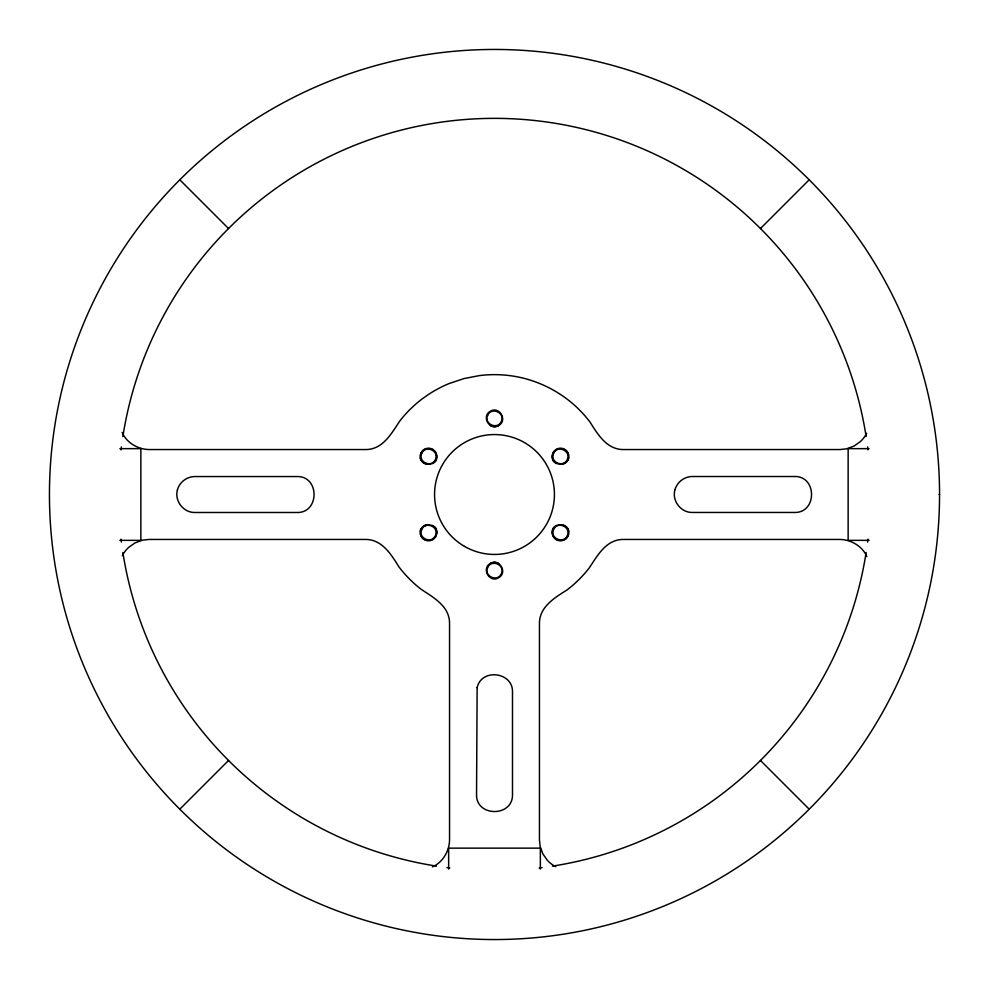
<?xml version="1.0" encoding="UTF-8"?>
<svg xmlns="http://www.w3.org/2000/svg" width="989" height="989" viewBox="0 0 989 989"><rect width="100%" height="100%" fill="white"/><g stroke="black" fill="none" stroke-linecap="round" stroke-linejoin="round"><path stroke-width="1.48" d="M436.087 459.193C438.943 453.333 432.453 446.608 426.444 448.462A8.444 8.444 0 0 0 421.438 452.332C413.934 466.425 441.403 468.798 436.087 453.704M552.913 529.807C550.057 535.667 556.547 542.392 562.556 540.538A8.444 8.444 0 0 0 567.562 536.668C575.066 522.575 547.597 520.202 552.913 535.296M436.087 535.296C441.403 520.202 413.934 522.575 421.438 536.668A8.444 8.444 0 0 0 426.444 540.538C432.453 542.38 438.943 535.667 436.087 529.807M552.913 453.704C547.597 468.798 575.066 466.425 567.562 452.332A8.444 8.444 0 0 0 562.556 448.462C556.547 446.62 550.057 453.333 552.913 459.193M432.7 539.697L435.729 536.668M179.8 809.2L228.546 760.454M760.454 228.546L809.2 179.8M553.271 452.332L556.3 449.303M432.7 463.569L435.729 460.577M553.271 528.423L556.3 525.431M498.641 425.505C508 420.56 499.321 405.577 490.359 411.239C481 416.221 489.666 431.179 498.641 425.505A8.233 8.233 0 0 1 490.371 425.505M490.359 563.495C481 568.44 489.679 583.423 498.641 577.761C508 572.779 499.334 557.821 490.359 563.495A8.233 8.233 0 0 1 498.629 563.495M432.403 866.871C442.849 862.371 449.365 851.109 449.55 839.896L449.55 624.121C450.069 606.467 433.677 597.653 421.017 589.209A120.658 120.658 0 0 1 399.012 566.969C391.063 554.31 381.766 538.832 364.607 539.45L148.857 539.45L142.329 540.204L134.986 542.936L128.595 547.424A29.954 29.954 0 0 0 122.302 555.719M561.801 464.311L564.534 463.569A8.196 8.196 0 0 0 568.551 457.858M427.199 524.689L424.466 525.431A8.271 8.271 0 0 0 420.449 531.118M119.879 448.647L140.858 448.647L140.858 540.353L119.879 540.353M869.121 448.647L848.142 448.647L848.142 540.353L869.121 540.353M939.13 494.5L939.55 494.5A445.05 445.05 0 0 0 271.975 109.074A445.05 445.05 0 0 0 271.975 879.926A445.05 445.05 0 0 0 939.55 494.5M427.199 464.311L424.466 463.569A8.196 8.196 0 0 1 420.449 457.858M561.801 524.689L564.534 525.431A8.271 8.271 0 0 1 568.551 531.118M553.271 460.577L556.3 463.569M432.7 525.431L435.729 528.423M553.271 536.668L556.3 539.697M179.8 179.8L228.546 228.546M760.454 760.454L809.2 809.2M432.7 449.303L435.729 452.332M866.871 556.597C862.371 546.151 851.109 539.635 839.896 539.45L624.121 539.45C606.467 538.931 597.653 555.323 589.209 567.983A120.658 120.658 0 0 1 566.969 589.988C554.31 597.937 538.832 607.234 539.45 624.393L539.45 840.143L540.204 846.671L542.936 854.014L547.424 860.405A29.942 29.942 0 0 0 555.719 866.698M122.129 432.403C126.592 442.751 137.694 449.253 148.795 449.55L364.879 449.55C382.533 450.069 391.347 433.677 399.791 421.017A120.658 120.658 0 0 1 422.031 399.012L428.447 394.487A120.633 120.633 0 0 1 449.216 383.522L464.076 378.552L479.48 375.585A120.374 120.374 0 0 1 518.508 377.069C536.458 380.753 553.469 388.64 567.983 399.791A120.658 120.658 0 0 1 589.988 422.031C597.937 434.69 607.234 450.168 624.393 449.55L840.143 449.55L846.671 448.796L854.014 446.064L860.405 441.576A29.954 29.954 0 0 0 866.698 433.281M540.353 869.121L540.353 848.142L448.647 848.142L448.647 869.121M424.466 539.697A8.271 8.271 0 0 1 420.449 533.973M420.449 455.027A8.196 8.196 0 0 1 424.417 449.365M568.551 533.973A8.271 8.271 0 0 1 564.534 539.697M564.583 449.365A8.196 8.196 0 0 1 568.551 455.027M867.959 539.153A376.117 376.117 0 0 1 867.588 542.108M866.129 552.455A376.117 376.117 0 0 1 552.455 866.129M542.108 867.588A376.117 376.117 0 0 1 539.153 867.959M449.847 867.959A376.117 376.117 0 0 1 446.892 867.588M436.545 866.129A376.117 376.117 0 0 1 122.871 552.455M121.412 542.108A376.117 376.117 0 0 1 121.041 539.153M121.041 449.847A376.117 376.117 0 0 1 121.412 446.892M122.871 436.545A376.117 376.117 0 0 1 866.129 436.545M867.588 446.892A376.117 376.117 0 0 1 867.959 449.847M177.427 489.852C174.287 500.793 183.373 512.71 194.771 512.487L296.725 512.487C319.806 513.39 319.818 475.635 296.725 476.55L194.771 476.55C186.834 476.587 179.504 482.187 177.427 489.852M674.918 489.827C671.778 500.768 680.865 512.685 692.275 512.45L794.229 512.45C817.31 513.353 817.297 475.622 794.229 476.513L692.275 476.513C684.314 476.537 677.032 482.175 674.918 489.827M477.143 687.627L476.55 794.229C475.647 817.31 513.378 817.297 512.487 794.229L512.487 692.275C513.415 672.05 481.482 667.859 477.143 687.627M421.648 453.568C417.766 462.32 432.057 468.242 435.494 459.304C439.376 450.551 425.097 444.642 421.648 453.568M421.648 529.696C417.766 538.449 432.057 544.358 435.494 535.432C439.376 526.68 425.097 520.758 421.648 529.696M487.577 415.504C483.695 424.269 497.974 430.178 501.423 421.24C505.305 412.487 491.026 406.578 487.577 415.504M487.577 567.76C483.695 576.513 497.974 582.422 501.423 573.496C505.305 564.731 491.026 558.822 487.577 567.76M553.506 453.568C549.624 462.32 563.903 468.242 567.352 459.304C571.234 450.551 556.943 444.642 553.506 453.568M553.506 529.696C549.624 538.449 563.903 544.358 567.352 535.432C571.234 526.68 556.943 520.758 553.506 529.696M464.533 546.41A59.933 59.933 0 0 0 554.433 494.5A59.933 59.933 0 0 0 464.533 442.59A59.933 59.933 0 0 0 464.533 546.41"/></g></svg>
